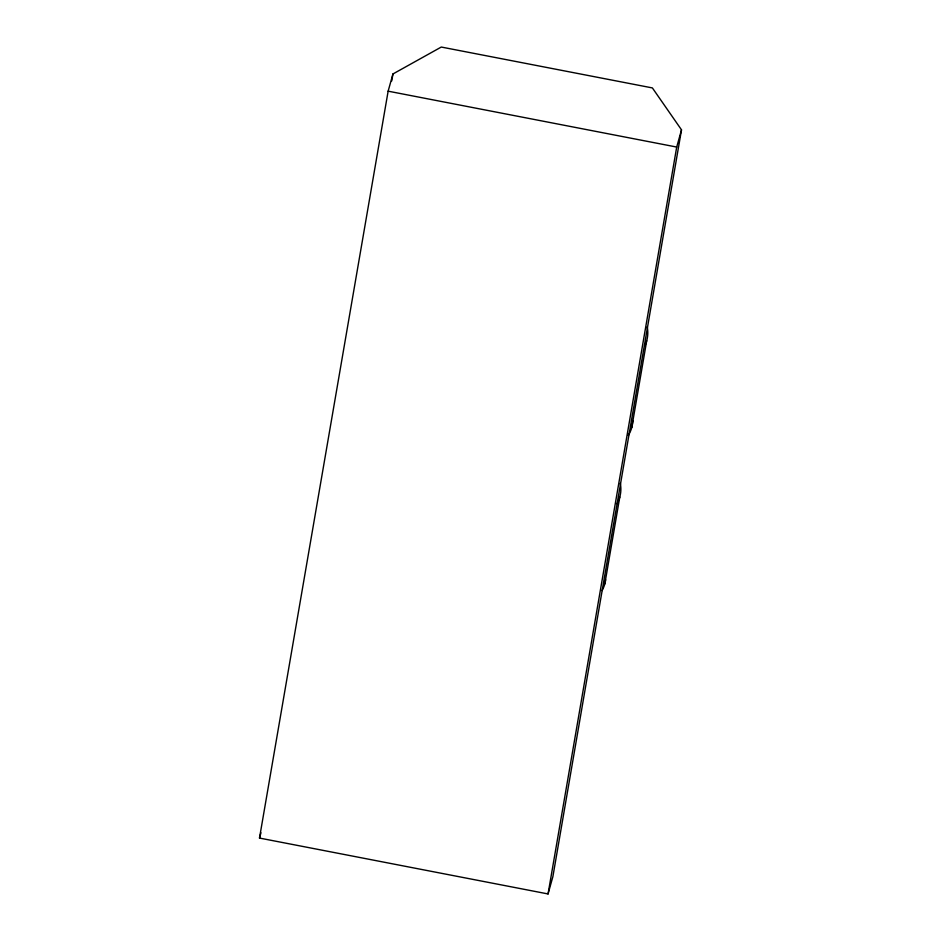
<?xml version="1.0" encoding="UTF-8"?>
<svg xmlns="http://www.w3.org/2000/svg" width="941" height="941" viewBox="0 0 941 941"><rect width="100%" height="100%" fill="white"/><g stroke="black" fill="none" stroke-linecap="round" stroke-linejoin="round"><path stroke-width="1.41" d="M259.493 838.066L388.139 91.171L392.95 73.963L441.282 47.05L652.384 87.925L681.507 129.846L552.861 876.741L548.05 893.95L259.493 838.066L260.963 832.773M391.75 80.914L392.95 73.963M548.05 893.95L676.708 147.055L681.507 129.846M604.816 583.926L619.778 497.071M631.74 427.59L646.702 340.748M388.139 91.171L676.708 147.055M605.663 579.75A144.326 65.023 9.8 0 1 602.064 590.607M647.22 326.809A144.326 65.023 9.8 0 1 644.632 346.123M620.295 483.145A144.338 65.035 9.8 0 1 617.025 503.764M632.811 420.58A144.326 65.023 9.8 0 1 628.235 435.577"/></g></svg>
